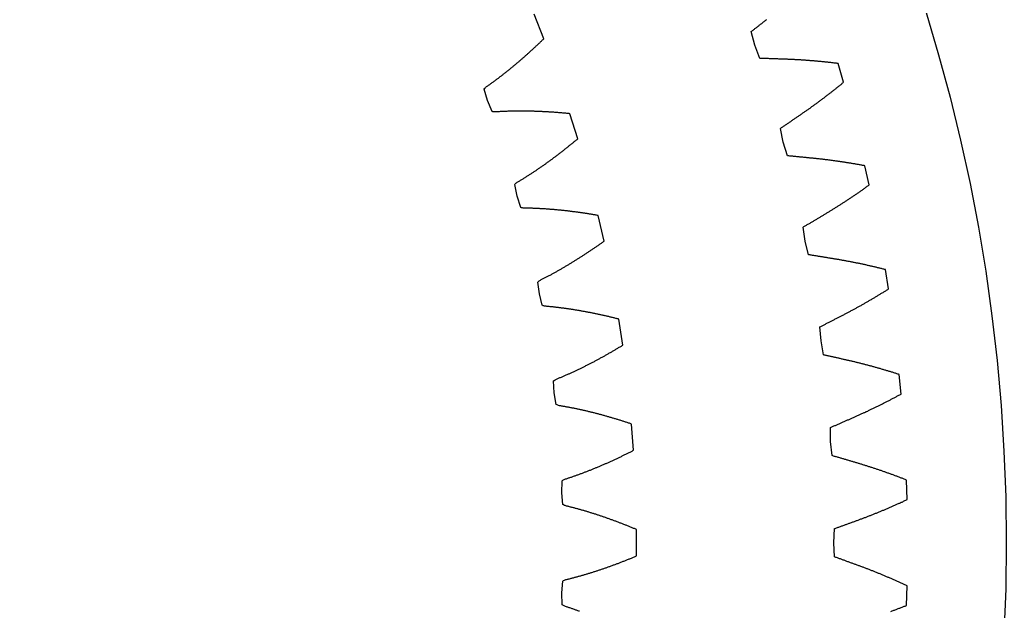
# Model space of a CAD drawing. Header units: metres. Extents: x -108 to 108, y -108 to 108.
# Drawn here: x 48.4 to 108.5, y -4.2 to 31.8 of the extents above; entities that cross this region are included whole.
import ezdxf

# ---------------------------------------------------------------- set-up
doc = ezdxf.new("R2010")
doc.units = ezdxf.units.M

msp = doc.modelspace()

# ---------------------------------------------------------------- linework, layer by layer
for points in [[(82.52, -4.174), (82.475, -4.157), (82.431, -4.141), (82.387, -4.125), (82.343, -4.11), (82.298, -4.094), (82.254, -4.078), (82.21, -4.063), (82.165, -4.047), (82.121, -4.032), (82.077, -4.017), (82.032, -4.001), (81.988, -3.986), (81.944, -3.971), (81.899, -3.957), (81.855, -3.942), (81.811, -3.927), (81.766, -3.913), (81.722, -3.898), (81.678, -3.884), (81.633, -3.868), (81.589, -3.849), (81.545, -3.828), (81.501, -3.803), (81.458, -3.769), (81.443, -3.047), (81.443, -3.047), (81.512, -2.329), (81.558, -2.298), (81.603, -2.276), (81.649, -2.258), (81.694, -2.244), (81.74, -2.231), (81.785, -2.22), (81.83, -2.209), (81.876, -2.198), (81.921, -2.186), (81.966, -2.175), (82.011, -2.163), (82.057, -2.152), (82.102, -2.14), (82.147, -2.128), (82.193, -2.116), (82.238, -2.104), (82.283, -2.092), (82.329, -2.08), (82.374, -2.068), (82.419, -2.055), (82.465, -2.043), (82.51, -2.03), (82.555, -2.018), (82.601, -2.005), (82.646, -1.992), (82.691, -1.979), (82.737, -1.966), (82.782, -1.953), (82.827, -1.94), (82.873, -1.926), (82.918, -1.913), (82.963, -1.899), (83.009, -1.886), (83.054, -1.872), (83.099, -1.858), (83.145, -1.844), (83.19, -1.83), (83.235, -1.816), (83.281, -1.802), (83.326, -1.788), (83.371, -1.773), (83.416, -1.759), (83.462, -1.745), (83.507, -1.73), (83.552, -1.715), (83.598, -1.701), (83.643, -1.686), (83.688, -1.671), (83.734, -1.656), (83.779, -1.641), (83.824, -1.625), (83.87, -1.61), (83.915, -1.595), (83.96, -1.579), (84.005, -1.564), (84.051, -1.548), (84.096, -1.532), (84.141, -1.517), (84.187, -1.501), (84.232, -1.485), (84.277, -1.469), (84.322, -1.453), (84.368, -1.437), (84.413, -1.42), (84.458, -1.404), (84.504, -1.388), (84.549, -1.371), (84.594, -1.354), (84.639, -1.338), (84.685, -1.321), (84.73, -1.304), (84.775, -1.287), (84.82, -1.27), (84.866, -1.253), (84.911, -1.236), (84.956, -1.219), (85.002, -1.201), (85.047, -1.184), (85.092, -1.167), (85.137, -1.149), (85.182, -1.131), (85.228, -1.114), (85.273, -1.096), (85.318, -1.078), (85.363, -1.06), (85.409, -1.042), (85.454, -1.024), (85.499, -1.006), (85.544, -0.988), (85.59, -0.969), (85.635, -0.951), (85.68, -0.932), (85.725, -0.914), (85.77, -0.895), (85.816, -0.876), (85.861, -0.858), (85.906, -0.839), (85.951, -0.82), (85.996, -0.801), (85.996, 0.801), (85.951, 0.82), (85.906, 0.839), (85.861, 0.858), (85.816, 0.876), (85.77, 0.895), (85.725, 0.914), (85.68, 0.932), (85.635, 0.951), (85.59, 0.969), (85.544, 0.988), (85.499, 1.006), (85.454, 1.024), (85.409, 1.042), (85.363, 1.06), (85.318, 1.078), (85.273, 1.096), (85.228, 1.114), (85.182, 1.131), (85.137, 1.149), (85.092, 1.167), (85.047, 1.184), (85.002, 1.201), (84.956, 1.219), (84.911, 1.236), (84.866, 1.253), (84.82, 1.27), (84.775, 1.287), (84.73, 1.304), (84.685, 1.321), (84.639, 1.338), (84.594, 1.354), (84.549, 1.371), (84.504, 1.387), (84.458, 1.404), (84.413, 1.42), (84.368, 1.437), (84.322, 1.453), (84.277, 1.469), (84.232, 1.485), (84.187, 1.501), (84.141, 1.517), (84.096, 1.532), (84.051, 1.548), (84.005, 1.564), (83.96, 1.579), (83.915, 1.595), (83.87, 1.61), (83.824, 1.625), (83.779, 1.641), (83.734, 1.656), (83.688, 1.671), (83.643, 1.686), (83.598, 1.701), (83.552, 1.715), (83.507, 1.73), (83.462, 1.745), (83.416, 1.759), (83.371, 1.773), (83.326, 1.788), (83.281, 1.802), (83.235, 1.816), (83.19, 1.83), (83.145, 1.844), (83.099, 1.858), (83.054, 1.872), (83.009, 1.886), (82.963, 1.899), (82.918, 1.913), (82.873, 1.926), (82.827, 1.939), (82.782, 1.953), (82.737, 1.966), (82.691, 1.979), (82.646, 1.992), (82.601, 2.005), (82.555, 2.018), (82.51, 2.03), (82.465, 2.043), (82.419, 2.055), (82.374, 2.068), (82.329, 2.08), (82.283, 2.092), (82.238, 2.104), (82.193, 2.116), (82.147, 2.128), (82.102, 2.14), (82.057, 2.152), (82.011, 2.163), (81.966, 2.175), (81.921, 2.186), (81.876, 2.198), (81.83, 2.209), (81.785, 2.22), (81.74, 2.231), (81.694, 2.244), (81.649, 2.258), (81.603, 2.276), (81.558, 2.298), (81.512, 2.329), (81.443, 3.047), (81.443, 3.047), (81.458, 3.769), (81.501, 3.803), (81.545, 3.828), (81.589, 3.849), (81.633, 3.868), (81.678, 3.884), (81.722, 3.898), (81.766, 3.913), (81.811, 3.927), (81.855, 3.942), (81.899, 3.957), (81.944, 3.971), (81.988, 3.986), (82.032, 4.001), (82.077, 4.017), (82.121, 4.032), (82.165, 4.047), (82.21, 4.063), (82.254, 4.078), (82.298, 4.094), (82.343, 4.11), (82.387, 4.125), (82.431, 4.141), (82.475, 4.157), (82.52, 4.174), (82.564, 4.19), (82.608, 4.206), (82.652, 4.223), (82.696, 4.239), (82.741, 4.256), (82.785, 4.272), (82.829, 4.289), (82.873, 4.306), (82.917, 4.323), (82.962, 4.34), (83.006, 4.357), (83.05, 4.374), (83.094, 4.392), (83.138, 4.409), (83.182, 4.427), (83.226, 4.444), (83.271, 4.462), (83.315, 4.48), (83.359, 4.497), (83.403, 4.515), (83.447, 4.533), (83.491, 4.551), (83.535, 4.57), (83.579, 4.588), (83.623, 4.606), (83.667, 4.625), (83.711, 4.643), (83.755, 4.662), (83.799, 4.681), (83.843, 4.699), (83.887, 4.718), (83.931, 4.737), (83.975, 4.756), (84.019, 4.775), (84.063, 4.795), (84.107, 4.814), (84.151, 4.833), (84.195, 4.853), (84.239, 4.872), (84.283, 4.892), (84.327, 4.912), (84.371, 4.931), (84.415, 4.951), (84.459, 4.971), (84.503, 4.991), (84.547, 5.011), (84.59, 5.031), (84.634, 5.052), (84.678, 5.072), (84.722, 5.092), (84.766, 5.113), (84.81, 5.133), (84.854, 5.154), (84.897, 5.175), (84.941, 5.196), (84.985, 5.217), (85.029, 5.238), (85.073, 5.259), (85.116, 5.28), (85.16, 5.301), (85.204, 5.322), (85.248, 5.343), (85.291, 5.365), (85.335, 5.386), (85.379, 5.408), (85.423, 5.43), (85.466, 5.451), (85.51, 5.473), (85.554, 5.495), (85.597, 5.517), (85.641, 5.539), (85.685, 5.561), (85.728, 5.583), (85.772, 5.606), (85.816, 5.628), (85.696, 7.225), (85.649, 7.241), (85.603, 7.256), (85.557, 7.272), (85.51, 7.287), (85.464, 7.302), (85.417, 7.317), (85.371, 7.333), (85.324, 7.348), (85.278, 7.363), (85.231, 7.377), (85.185, 7.392), (85.138, 7.407), (85.092, 7.422), (85.046, 7.436), (84.999, 7.451), (84.953, 7.465), (84.906, 7.48), (84.86, 7.494), (84.813, 7.508), (84.767, 7.522), (84.72, 7.536), (84.674, 7.55), (84.628, 7.564), (84.581, 7.578), (84.535, 7.592), (84.488, 7.605), (84.442, 7.619), (84.396, 7.632), (84.349, 7.646), (84.303, 7.659), (84.256, 7.672), (84.21, 7.685), (84.164, 7.699), (84.117, 7.712), (84.071, 7.725), (84.025, 7.737), (83.978, 7.75), (83.932, 7.763), (83.885, 7.775), (83.839, 7.788), (83.793, 7.8), (83.746, 7.813), (83.7, 7.825), (83.654, 7.837), (83.607, 7.849), (83.561, 7.861), (83.515, 7.873), (83.468, 7.885), (83.422, 7.897), (83.376, 7.908), (83.329, 7.92), (83.283, 7.932), (83.237, 7.943), (83.191, 7.954), (83.144, 7.966), (83.098, 7.977), (83.052, 7.988), (83.005, 7.999), (82.959, 8.01), (82.913, 8.021), (82.867, 8.031), (82.82, 8.042), (82.774, 8.052), (82.728, 8.063), (82.682, 8.073), (82.636, 8.084), (82.589, 8.094), (82.543, 8.104), (82.497, 8.114), (82.451, 8.124), (82.405, 8.134), (82.358, 8.143), (82.312, 8.153), (82.266, 8.162), (82.22, 8.172), (82.174, 8.181), (82.128, 8.191), (82.081, 8.2), (82.035, 8.209), (81.989, 8.218), (81.943, 8.227), (81.897, 8.235), (81.851, 8.244), (81.805, 8.253), (81.759, 8.261), (81.713, 8.27), (81.667, 8.278), (81.62, 8.286), (81.574, 8.294), (81.528, 8.302), (81.482, 8.31), (81.436, 8.318), (81.39, 8.325), (81.344, 8.333), (81.298, 8.342), (81.252, 8.354), (81.205, 8.368), (81.158, 8.387), (81.11, 8.414), (80.988, 9.125), (80.988, 9.125), (80.948, 9.846), (80.989, 9.883), (81.031, 9.912), (81.073, 9.936), (81.116, 9.957), (81.159, 9.977), (81.202, 9.994), (81.245, 10.012), (81.289, 10.03), (81.332, 10.048), (81.375, 10.066), (81.418, 10.084), (81.461, 10.102), (81.504, 10.121), (81.547, 10.139), (81.59, 10.157), (81.633, 10.176), (81.676, 10.195), (81.719, 10.214), (81.762, 10.233), (81.805, 10.252), (81.848, 10.271), (81.891, 10.29), (81.934, 10.309), (81.977, 10.329), (82.02, 10.348), (82.063, 10.368), (82.106, 10.387), (82.148, 10.407), (82.191, 10.427), (82.234, 10.447), (82.277, 10.467), (82.32, 10.487), (82.362, 10.507), (82.405, 10.528), (82.448, 10.548), (82.491, 10.568), (82.533, 10.589), (82.576, 10.61), (82.619, 10.63), (82.662, 10.651), (82.704, 10.672), (82.747, 10.693), (82.79, 10.714), (82.832, 10.735), (82.875, 10.757), (82.917, 10.778), (82.96, 10.8), (83.003, 10.821), (83.045, 10.843), (83.088, 10.864), (83.13, 10.886), (83.173, 10.908), (83.215, 10.93), (83.258, 10.952), (83.3, 10.974), (83.343, 10.996), (83.385, 11.018), (83.428, 11.041), (83.47, 11.063), (83.512, 11.086), (83.555, 11.108), (83.597, 11.131), (83.64, 11.154), (83.682, 11.177), (83.724, 11.2), (83.767, 11.223), (83.809, 11.246), (83.851, 11.269), (83.893, 11.292), (83.936, 11.315), (83.978, 11.339), (84.02, 11.362), (84.062, 11.386), (84.105, 11.409), (84.147, 11.433), (84.189, 11.457), (84.231, 11.481), (84.273, 11.505), (84.315, 11.529), (84.358, 11.553), (84.4, 11.577), (84.442, 11.601), (84.484, 11.626), (84.526, 11.65), (84.568, 11.675), (84.61, 11.699), (84.652, 11.724), (84.694, 11.748), (84.736, 11.773), (84.778, 11.798), (84.82, 11.823), (84.862, 11.848), (84.904, 11.873), (84.946, 11.898), (84.988, 11.923), (85.03, 11.949), (85.071, 11.974), (85.113, 12), (85.155, 12.025), (84.916, 13.609), (84.869, 13.621), (84.821, 13.633), (84.774, 13.645), (84.726, 13.657), (84.679, 13.669), (84.631, 13.68), (84.584, 13.692), (84.537, 13.703), (84.489, 13.715), (84.442, 13.726), (84.394, 13.738), (84.347, 13.749), (84.299, 13.76), (84.252, 13.771), (84.205, 13.782), (84.157, 13.793), (84.11, 13.804), (84.062, 13.814), (84.015, 13.825), (83.968, 13.836), (83.92, 13.846), (83.873, 13.857), (83.826, 13.867), (83.778, 13.877), (83.731, 13.888), (83.684, 13.898), (83.637, 13.908), (83.589, 13.918), (83.542, 13.928), (83.495, 13.938), (83.447, 13.947), (83.4, 13.957), (83.353, 13.967), (83.306, 13.976), (83.259, 13.986), (83.211, 13.995), (83.164, 14.004), (83.117, 14.013), (83.07, 14.022), (83.023, 14.031), (82.975, 14.04), (82.928, 14.049), (82.881, 14.058), (82.834, 14.067), (82.787, 14.075), (82.74, 14.084), (82.693, 14.092), (82.646, 14.101), (82.599, 14.109), (82.552, 14.117), (82.505, 14.125), (82.458, 14.133), (82.411, 14.141), (82.364, 14.149), (82.317, 14.157), (82.27, 14.164), (82.223, 14.172), (82.176, 14.179), (82.129, 14.187), (82.082, 14.194), (82.035, 14.201), (81.988, 14.209), (81.941, 14.216), (81.894, 14.223), (81.847, 14.23), (81.8, 14.236), (81.754, 14.243), (81.707, 14.25), (81.66, 14.256), (81.613, 14.263), (81.566, 14.269), (81.52, 14.275), (81.473, 14.281), (81.426, 14.287), (81.379, 14.293), (81.333, 14.299), (81.286, 14.305), (81.239, 14.311), (81.192, 14.316), (81.146, 14.322), (81.099, 14.327), (81.053, 14.333), (81.006, 14.338), (80.959, 14.343), (80.913, 14.348), (80.866, 14.353), (80.82, 14.358), (80.773, 14.362), (80.727, 14.367), (80.68, 14.372), (80.634, 14.376), (80.587, 14.38), (80.541, 14.384), (80.494, 14.389), (80.447, 14.394), (80.4, 14.402), (80.353, 14.413), (80.304, 14.428), (80.254, 14.451), (80.079, 15.152), (80.079, 15.152), (79.986, 15.868), (80.024, 15.908), (80.064, 15.939), (80.104, 15.967), (80.145, 15.991), (80.187, 16.014), (80.228, 16.035), (80.27, 16.056), (80.312, 16.077), (80.353, 16.098), (80.395, 16.119), (80.437, 16.14), (80.478, 16.162), (80.52, 16.183), (80.561, 16.205), (80.603, 16.226), (80.644, 16.248), (80.686, 16.27), (80.727, 16.292), (80.769, 16.314), (80.81, 16.336), (80.852, 16.358), (80.893, 16.381), (80.934, 16.403), (80.976, 16.426), (81.017, 16.448), (81.058, 16.471), (81.1, 16.494), (81.141, 16.517), (81.182, 16.54), (81.223, 16.563), (81.265, 16.586), (81.306, 16.609), (81.347, 16.633), (81.388, 16.656), (81.429, 16.68), (81.47, 16.703), (81.511, 16.727), (81.552, 16.751), (81.593, 16.775), (81.634, 16.799), (81.675, 16.823), (81.716, 16.847), (81.757, 16.871), (81.798, 16.895), (81.839, 16.92), (81.88, 16.944), (81.921, 16.969), (81.962, 16.994), (82.003, 17.018), (82.043, 17.043), (82.084, 17.068), (82.125, 17.093), (82.166, 17.118), (82.207, 17.143), (82.247, 17.168), (82.288, 17.194), (82.329, 17.219), (82.369, 17.245), (82.41, 17.27), (82.45, 17.296), (82.491, 17.321), (82.532, 17.347), (82.572, 17.373), (82.613, 17.399), (82.653, 17.425), (82.694, 17.451), (82.734, 17.477), (82.775, 17.504), (82.815, 17.53), (82.855, 17.556), (82.896, 17.583), (82.936, 17.609), (82.977, 17.636), (83.017, 17.663), (83.057, 17.69), (83.097, 17.716), (83.138, 17.743), (83.178, 17.77), (83.218, 17.797), (83.258, 17.825), (83.299, 17.852), (83.339, 17.879), (83.379, 17.907), (83.419, 17.934), (83.459, 17.962), (83.499, 17.989), (83.539, 18.017), (83.579, 18.045), (83.619, 18.073), (83.659, 18.101), (83.699, 18.129), (83.739, 18.157), (83.779, 18.185), (83.819, 18.213), (83.859, 18.241), (83.899, 18.27), (83.939, 18.298), (83.979, 18.327), (84.018, 18.355), (83.662, 19.917), (83.614, 19.925), (83.565, 19.934), (83.517, 19.942), (83.469, 19.95), (83.421, 19.958), (83.372, 19.966), (83.324, 19.975), (83.276, 19.982), (83.228, 19.99), (83.18, 19.998), (83.132, 20.006), (83.084, 20.014), (83.035, 20.021), (82.987, 20.029), (82.939, 20.036), (82.891, 20.043), (82.843, 20.051), (82.795, 20.058), (82.747, 20.065), (82.699, 20.072), (82.651, 20.079), (82.603, 20.086), (82.555, 20.093), (82.507, 20.099), (82.459, 20.106), (82.411, 20.113), (82.363, 20.119), (82.315, 20.126), (82.268, 20.132), (82.22, 20.138), (82.172, 20.144), (82.124, 20.15), (82.076, 20.157), (82.028, 20.162), (81.981, 20.168), (81.933, 20.174), (81.885, 20.18), (81.837, 20.185), (81.79, 20.191), (81.742, 20.196), (81.694, 20.202), (81.647, 20.207), (81.599, 20.212), (81.551, 20.218), (81.504, 20.223), (81.456, 20.228), (81.408, 20.232), (81.361, 20.237), (81.313, 20.242), (81.266, 20.247), (81.218, 20.251), (81.171, 20.256), (81.123, 20.26), (81.076, 20.264), (81.028, 20.269), (80.981, 20.273), (80.934, 20.277), (80.886, 20.281), (80.839, 20.285), (80.792, 20.288), (80.744, 20.292), (80.697, 20.296), (80.65, 20.299), (80.602, 20.303), (80.555, 20.306), (80.508, 20.309), (80.461, 20.313), (80.413, 20.316), (80.366, 20.319), (80.319, 20.322), (80.272, 20.324), (80.225, 20.327), (80.178, 20.33), (80.131, 20.332), (80.084, 20.335), (80.037, 20.337), (79.99, 20.34), (79.943, 20.342), (79.896, 20.344), (79.849, 20.346), (79.802, 20.348), (79.755, 20.35), (79.708, 20.351), (79.661, 20.353), (79.614, 20.354), (79.567, 20.356), (79.521, 20.357), (79.474, 20.358), (79.427, 20.36), (79.38, 20.361), (79.334, 20.361), (79.287, 20.362), (79.24, 20.363), (79.194, 20.364), (79.147, 20.366), (79.099, 20.37), (79.051, 20.378), (79.001, 20.389), (78.95, 20.408), (78.723, 21.094), (78.723, 21.094), (78.577, 21.801), (78.612, 21.843), (78.649, 21.878), (78.687, 21.908), (78.726, 21.936), (78.766, 21.961), (78.806, 21.985), (78.846, 22.009), (78.886, 22.033), (78.926, 22.057), (78.966, 22.082), (79.006, 22.106), (79.045, 22.13), (79.085, 22.155), (79.125, 22.18), (79.165, 22.204), (79.205, 22.229), (79.244, 22.254), (79.284, 22.279), (79.324, 22.304), (79.364, 22.33), (79.403, 22.355), (79.443, 22.38), (79.482, 22.406), (79.522, 22.431), (79.561, 22.457), (79.601, 22.483), (79.64, 22.508), (79.68, 22.534), (79.719, 22.56), (79.759, 22.587), (79.798, 22.613), (79.837, 22.639), (79.877, 22.665), (79.916, 22.692), (79.955, 22.718), (79.994, 22.745), (80.033, 22.772), (80.073, 22.799), (80.112, 22.825), (80.151, 22.852), (80.19, 22.879), (80.229, 22.907), (80.268, 22.934), (80.307, 22.961), (80.346, 22.988), (80.385, 23.016), (80.424, 23.043), (80.463, 23.071), (80.502, 23.099), (80.54, 23.127), (80.579, 23.154), (80.618, 23.182), (80.657, 23.21), (80.696, 23.239), (80.734, 23.267), (80.773, 23.295), (80.812, 23.323), (80.85, 23.352), (80.889, 23.38), (80.927, 23.409), (80.966, 23.438), (81.004, 23.466), (81.043, 23.495), (81.081, 23.524), (81.12, 23.553), (81.158, 23.582), (81.197, 23.611), (81.235, 23.64), (81.273, 23.67), (81.312, 23.699), (81.35, 23.728), (81.388, 23.758), (81.427, 23.788), (81.465, 23.817), (81.503, 23.847), (81.541, 23.877), (81.579, 23.907), (81.617, 23.937), (81.655, 23.967), (81.694, 23.997), (81.732, 24.027), (81.77, 24.057), (81.808, 24.087), (81.845, 24.118), (81.883, 24.148), (81.921, 24.179), (81.959, 24.21), (81.997, 24.24), (82.035, 24.271), (82.073, 24.302), (82.11, 24.333), (82.148, 24.364), (82.186, 24.395), (82.224, 24.426), (82.261, 24.457), (82.299, 24.488), (82.337, 24.52), (82.374, 24.551), (82.412, 24.583), (81.94, 26.113), (81.891, 26.118), (81.842, 26.123), (81.793, 26.127), (81.745, 26.132), (81.696, 26.137), (81.647, 26.141), (81.599, 26.146), (81.55, 26.15), (81.501, 26.154), (81.453, 26.158), (81.404, 26.162), (81.356, 26.166), (81.307, 26.17), (81.259, 26.174), (81.21, 26.178), (81.162, 26.182), (81.113, 26.185), (81.065, 26.189), (81.016, 26.193), (80.968, 26.196), (80.919, 26.199), (80.871, 26.203), (80.823, 26.206), (80.774, 26.209), (80.726, 26.212), (80.678, 26.215), (80.63, 26.218), (80.581, 26.221), (80.533, 26.224), (80.485, 26.226), (80.437, 26.229), (80.389, 26.231), (80.34, 26.234), (80.292, 26.236), (80.244, 26.238), (80.196, 26.241), (80.148, 26.243), (80.1, 26.245), (80.052, 26.247), (80.004, 26.249), (79.956, 26.25), (79.908, 26.252), (79.86, 26.254), (79.812, 26.255), (79.765, 26.257), (79.717, 26.258), (79.669, 26.26), (79.621, 26.261), (79.573, 26.262), (79.526, 26.263), (79.478, 26.264), (79.43, 26.265), (79.382, 26.266), (79.335, 26.267), (79.287, 26.267), (79.24, 26.268), (79.192, 26.268), (79.144, 26.269), (79.097, 26.269), (79.049, 26.269), (79.002, 26.269), (78.955, 26.27), (78.907, 26.27), (78.86, 26.269), (78.812, 26.269), (78.765, 26.269), (78.718, 26.269), (78.67, 26.268), (78.623, 26.268), (78.576, 26.267), (78.529, 26.266), (78.481, 26.266), (78.434, 26.265), (78.387, 26.264), (78.34, 26.263), (78.293, 26.262), (78.246, 26.26), (78.199, 26.259), (78.152, 26.258), (78.105, 26.256), (78.058, 26.254), (78.011, 26.253), (77.964, 26.251), (77.917, 26.249), (77.871, 26.247), (77.824, 26.245), (77.777, 26.243), (77.73, 26.241), (77.684, 26.238), (77.637, 26.236), (77.59, 26.233), (77.544, 26.231), (77.497, 26.228), (77.45, 26.225), (77.403, 26.224), (77.356, 26.225), (77.307, 26.228), (77.257, 26.236), (77.204, 26.251), (76.926, 26.918), (76.926, 26.918), (76.728, 27.612), (76.759, 27.657), (76.794, 27.694), (76.83, 27.727), (76.867, 27.758), (76.904, 27.786), (76.942, 27.813), (76.981, 27.84), (77.019, 27.867), (77.057, 27.894), (77.095, 27.921), (77.133, 27.948), (77.171, 27.976), (77.209, 28.003), (77.246, 28.031), (77.284, 28.058), (77.322, 28.086), (77.36, 28.114), (77.398, 28.142), (77.435, 28.17), (77.473, 28.198), (77.511, 28.226), (77.548, 28.254), (77.586, 28.283), (77.623, 28.311), (77.661, 28.34), (77.698, 28.368), (77.736, 28.397), (77.773, 28.426), (77.81, 28.455), (77.848, 28.484), (77.885, 28.513), (77.922, 28.542), (77.959, 28.571), (77.997, 28.6), (78.034, 28.63), (78.071, 28.659), (78.108, 28.689), (78.145, 28.719), (78.182, 28.748), (78.219, 28.778), (78.256, 28.808), (78.293, 28.838), (78.33, 28.868), (78.367, 28.898), (78.403, 28.928), (78.44, 28.959), (78.477, 28.989), (78.514, 29.02), (78.55, 29.05), (78.587, 29.081), (78.624, 29.111), (78.66, 29.142), (78.697, 29.173), (78.733, 29.204), (78.77, 29.235), (78.806, 29.266), (78.843, 29.297), (78.879, 29.328), (78.915, 29.36), (78.952, 29.391), (78.988, 29.423), (79.024, 29.454), (79.061, 29.486), (79.097, 29.517), (79.133, 29.549), (79.169, 29.581), (79.205, 29.613), (79.241, 29.645), (79.277, 29.677), (79.313, 29.709), (79.349, 29.741), (79.385, 29.774), (79.421, 29.806), (79.457, 29.838), (79.493, 29.871), (79.529, 29.904), (79.565, 29.936), (79.6, 29.969), (79.636, 30.002), (79.672, 30.035), (79.707, 30.068), (79.743, 30.101), (79.779, 30.134), (79.814, 30.167), (79.85, 30.2), (79.885, 30.233), (79.921, 30.267), (79.956, 30.3), (79.992, 30.334), (80.027, 30.367), (80.062, 30.401), (80.098, 30.435), (80.133, 30.468), (80.168, 30.502), (80.204, 30.536), (80.239, 30.57), (80.274, 30.604), (80.309, 30.638), (80.344, 30.672), (79.759, 32.163)], [(101.469, -4.178), (101.515, -4.161), (101.56, -4.144), (101.606, -4.128), (101.652, -4.111), (101.698, -4.094), (101.743, -4.077), (101.789, -4.06), (101.835, -4.043), (101.88, -4.026), (101.926, -4.009), (101.972, -3.991), (102.018, -3.974), (102.063, -3.957), (102.109, -3.939), (102.155, -3.922), (102.2, -3.904), (102.246, -3.887), (102.292, -3.869), (102.338, -3.851), (102.383, -3.833), (102.429, -3.815), (102.466, -2.624), (102.422, -2.603), (102.377, -2.582), (102.333, -2.562), (102.288, -2.541), (102.244, -2.521), (102.199, -2.5), (102.155, -2.48), (102.11, -2.46), (102.066, -2.439), (102.021, -2.419), (101.977, -2.399), (101.932, -2.379), (101.888, -2.359), (101.843, -2.339), (101.799, -2.32), (101.754, -2.3), (101.709, -2.28), (101.665, -2.26), (101.62, -2.241), (101.576, -2.221), (101.531, -2.202), (101.487, -2.182), (101.442, -2.163), (101.397, -2.144), (101.353, -2.125), (101.308, -2.106), (101.264, -2.087), (101.219, -2.068), (101.174, -2.049), (101.13, -2.03), (101.085, -2.011), (101.04, -1.992), (100.996, -1.974), (100.951, -1.955), (100.906, -1.936), (100.862, -1.918), (100.817, -1.9), (100.772, -1.881), (100.728, -1.863), (100.683, -1.845), (100.638, -1.827), (100.594, -1.809), (100.549, -1.791), (100.504, -1.773), (100.46, -1.755), (100.415, -1.737), (100.37, -1.719), (100.326, -1.702), (100.281, -1.684), (100.236, -1.667), (100.191, -1.649), (100.147, -1.632), (100.102, -1.615), (100.057, -1.597), (100.013, -1.58), (99.968, -1.563), (99.923, -1.546), (99.878, -1.529), (99.834, -1.512), (99.789, -1.496), (99.744, -1.479), (99.699, -1.462), (99.655, -1.446), (99.61, -1.429), (99.565, -1.413), (99.52, -1.396), (99.475, -1.38), (99.431, -1.364), (99.386, -1.347), (99.341, -1.331), (99.296, -1.315), (99.252, -1.298), (99.207, -1.282), (99.162, -1.266), (99.117, -1.249), (99.072, -1.233), (99.028, -1.217), (98.983, -1.201), (98.938, -1.184), (98.893, -1.168), (98.848, -1.152), (98.803, -1.135), (98.759, -1.119), (98.714, -1.103), (98.669, -1.086), (98.624, -1.07), (98.579, -1.054), (98.535, -1.037), (98.49, -1.021), (98.445, -1.005), (98.4, -0.988), (98.355, -0.972), (98.31, -0.956), (98.266, -0.94), (98.221, -0.923), (98.176, -0.907), (98.131, -0.891), (98.086, -0.874), (98.041, -0.858), (98, 0), (98, 0), (98.041, 0.858), (98.086, 0.874), (98.131, 0.891), (98.176, 0.907), (98.221, 0.923), (98.266, 0.939), (98.31, 0.956), (98.355, 0.972), (98.4, 0.988), (98.445, 1.005), (98.49, 1.021), (98.535, 1.037), (98.579, 1.054), (98.624, 1.07), (98.669, 1.086), (98.714, 1.103), (98.759, 1.119), (98.803, 1.135), (98.848, 1.152), (98.893, 1.168), (98.938, 1.184), (98.983, 1.201), (99.028, 1.217), (99.072, 1.233), (99.117, 1.249), (99.162, 1.266), (99.207, 1.282), (99.252, 1.298), (99.296, 1.315), (99.341, 1.331), (99.386, 1.347), (99.431, 1.364), (99.475, 1.38), (99.52, 1.396), (99.565, 1.413), (99.61, 1.429), (99.655, 1.446), (99.699, 1.462), (99.744, 1.479), (99.789, 1.495), (99.834, 1.512), (99.878, 1.529), (99.923, 1.546), (99.968, 1.563), (100.013, 1.58), (100.057, 1.597), (100.102, 1.615), (100.147, 1.632), (100.191, 1.649), (100.236, 1.667), (100.281, 1.684), (100.326, 1.702), (100.37, 1.719), (100.415, 1.737), (100.46, 1.755), (100.504, 1.773), (100.549, 1.791), (100.594, 1.809), (100.638, 1.827), (100.683, 1.845), (100.728, 1.863), (100.772, 1.881), (100.817, 1.9), (100.862, 1.918), (100.906, 1.936), (100.951, 1.955), (100.996, 1.974), (101.04, 1.992), (101.085, 2.011), (101.13, 2.03), (101.174, 2.049), (101.219, 2.068), (101.264, 2.087), (101.308, 2.106), (101.353, 2.125), (101.397, 2.144), (101.442, 2.163), (101.487, 2.182), (101.531, 2.202), (101.576, 2.221), (101.62, 2.241), (101.665, 2.26), (101.709, 2.28), (101.754, 2.3), (101.799, 2.32), (101.843, 2.339), (101.888, 2.359), (101.932, 2.379), (101.977, 2.399), (102.021, 2.419), (102.066, 2.439), (102.11, 2.46), (102.155, 2.48), (102.199, 2.5), (102.244, 2.521), (102.288, 2.541), (102.333, 2.562), (102.377, 2.582), (102.422, 2.603), (102.466, 2.624), (102.429, 3.815), (102.383, 3.833), (102.338, 3.851), (102.292, 3.869), (102.246, 3.887), (102.2, 3.904), (102.155, 3.922), (102.109, 3.939), (102.063, 3.957), (102.018, 3.974), (101.972, 3.991), (101.926, 4.009), (101.88, 4.026), (101.835, 4.043), (101.789, 4.06), (101.743, 4.077), (101.698, 4.094), (101.652, 4.111), (101.606, 4.128), (101.56, 4.144), (101.515, 4.161), (101.469, 4.178), (101.423, 4.194), (101.378, 4.211), (101.332, 4.227), (101.286, 4.243), (101.24, 4.26), (101.195, 4.276), (101.149, 4.292), (101.103, 4.308), (101.058, 4.324), (101.012, 4.34), (100.966, 4.356), (100.92, 4.372), (100.875, 4.388), (100.829, 4.403), (100.783, 4.419), (100.737, 4.434), (100.692, 4.45), (100.646, 4.465), (100.6, 4.481), (100.555, 4.496), (100.509, 4.511), (100.463, 4.526), (100.417, 4.541), (100.372, 4.556), (100.326, 4.571), (100.28, 4.586), (100.234, 4.601), (100.189, 4.616), (100.143, 4.63), (100.097, 4.645), (100.052, 4.66), (100.006, 4.674), (99.96, 4.688), (99.914, 4.703), (99.869, 4.717), (99.823, 4.731), (99.777, 4.745), (99.732, 4.759), (99.686, 4.773), (99.64, 4.787), (99.594, 4.801), (99.549, 4.815), (99.503, 4.828), (99.457, 4.842), (99.411, 4.855), (99.366, 4.869), (99.32, 4.882), (99.274, 4.896), (99.229, 4.909), (99.183, 4.923), (99.137, 4.936), (99.091, 4.95), (99.046, 4.963), (99, 4.977), (98.954, 4.99), (98.909, 5.004), (98.863, 5.017), (98.817, 5.03), (98.771, 5.044), (98.726, 5.057), (98.68, 5.071), (98.634, 5.084), (98.588, 5.098), (98.543, 5.111), (98.497, 5.125), (98.451, 5.138), (98.405, 5.152), (98.359, 5.165), (98.314, 5.179), (98.268, 5.192), (98.222, 5.206), (98.176, 5.219), (98.131, 5.232), (98.085, 5.246), (98.039, 5.259), (97.993, 5.273), (97.947, 5.286), (97.902, 5.3), (97.807, 6.153), (97.807, 6.153), (97.794, 7.012), (97.838, 7.031), (97.881, 7.05), (97.925, 7.07), (97.969, 7.089), (98.013, 7.108), (98.056, 7.127), (98.1, 7.146), (98.144, 7.165), (98.188, 7.184), (98.231, 7.203), (98.275, 7.222), (98.319, 7.241), (98.362, 7.261), (98.406, 7.28), (98.45, 7.299), (98.494, 7.318), (98.537, 7.337), (98.581, 7.356), (98.625, 7.375), (98.668, 7.394), (98.712, 7.413), (98.756, 7.432), (98.799, 7.452), (98.843, 7.471), (98.887, 7.49), (98.93, 7.509), (98.974, 7.528), (99.018, 7.547), (99.061, 7.566), (99.105, 7.585), (99.149, 7.604), (99.192, 7.623), (99.236, 7.642), (99.28, 7.661), (99.323, 7.681), (99.367, 7.7), (99.411, 7.719), (99.454, 7.739), (99.498, 7.758), (99.542, 7.778), (99.585, 7.798), (99.629, 7.817), (99.672, 7.837), (99.716, 7.857), (99.76, 7.877), (99.803, 7.897), (99.847, 7.917), (99.89, 7.937), (99.934, 7.957), (99.977, 7.978), (100.021, 7.998), (100.064, 8.018), (100.108, 8.039), (100.151, 8.059), (100.195, 8.08), (100.238, 8.101), (100.282, 8.121), (100.325, 8.142), (100.369, 8.163), (100.412, 8.184), (100.455, 8.205), (100.499, 8.226), (100.542, 8.247), (100.586, 8.269), (100.629, 8.29), (100.673, 8.311), (100.716, 8.333), (100.759, 8.354), (100.803, 8.376), (100.846, 8.397), (100.889, 8.419), (100.933, 8.441), (100.976, 8.463), (101.019, 8.485), (101.063, 8.506), (101.106, 8.528), (101.149, 8.551), (101.193, 8.573), (101.236, 8.595), (101.279, 8.617), (101.322, 8.64), (101.366, 8.662), (101.409, 8.684), (101.452, 8.707), (101.495, 8.73), (101.538, 8.752), (101.582, 8.775), (101.625, 8.798), (101.668, 8.821), (101.711, 8.843), (101.754, 8.866), (101.798, 8.889), (101.841, 8.913), (101.884, 8.936), (101.927, 8.959), (101.97, 8.982), (102.013, 9.006), (102.056, 9.029), (102.099, 9.052), (101.987, 10.239), (101.941, 10.254), (101.894, 10.269), (101.847, 10.284), (101.8, 10.299), (101.754, 10.314), (101.707, 10.328), (101.66, 10.343), (101.613, 10.358), (101.567, 10.372), (101.52, 10.386), (101.473, 10.401), (101.427, 10.415), (101.38, 10.429), (101.333, 10.443), (101.287, 10.458), (101.24, 10.472), (101.193, 10.486), (101.147, 10.499), (101.1, 10.513), (101.053, 10.527), (101.006, 10.541), (100.96, 10.554), (100.913, 10.568), (100.866, 10.581), (100.82, 10.595), (100.773, 10.608), (100.727, 10.622), (100.68, 10.635), (100.633, 10.648), (100.587, 10.661), (100.54, 10.674), (100.493, 10.687), (100.447, 10.7), (100.4, 10.713), (100.353, 10.726), (100.307, 10.738), (100.26, 10.751), (100.214, 10.764), (100.167, 10.776), (100.12, 10.789), (100.074, 10.801), (100.027, 10.813), (99.981, 10.826), (99.934, 10.838), (99.887, 10.85), (99.841, 10.862), (99.794, 10.874), (99.748, 10.886), (99.701, 10.898), (99.655, 10.909), (99.608, 10.921), (99.562, 10.933), (99.515, 10.944), (99.468, 10.956), (99.422, 10.967), (99.375, 10.978), (99.329, 10.99), (99.282, 11.001), (99.236, 11.012), (99.189, 11.023), (99.143, 11.034), (99.096, 11.045), (99.05, 11.056), (99.003, 11.067), (98.957, 11.077), (98.91, 11.088), (98.864, 11.099), (98.818, 11.109), (98.771, 11.12), (98.725, 11.13), (98.678, 11.141), (98.632, 11.151), (98.585, 11.162), (98.539, 11.172), (98.492, 11.183), (98.446, 11.194), (98.399, 11.204), (98.353, 11.215), (98.306, 11.225), (98.26, 11.236), (98.213, 11.246), (98.167, 11.257), (98.12, 11.268), (98.074, 11.278), (98.027, 11.289), (97.981, 11.299), (97.934, 11.31), (97.888, 11.32), (97.841, 11.331), (97.795, 11.342), (97.748, 11.352), (97.701, 11.363), (97.655, 11.373), (97.608, 11.384), (97.562, 11.394), (97.515, 11.405), (97.469, 11.416), (97.422, 11.426), (97.376, 11.437), (97.227, 12.283), (97.227, 12.283), (97.161, 13.139), (97.203, 13.161), (97.246, 13.183), (97.288, 13.204), (97.33, 13.226), (97.373, 13.248), (97.415, 13.27), (97.458, 13.292), (97.5, 13.313), (97.543, 13.335), (97.585, 13.357), (97.628, 13.379), (97.67, 13.401), (97.712, 13.422), (97.755, 13.444), (97.797, 13.466), (97.84, 13.488), (97.882, 13.51), (97.925, 13.531), (97.967, 13.553), (98.009, 13.575), (98.052, 13.597), (98.094, 13.619), (98.137, 13.64), (98.179, 13.662), (98.221, 13.684), (98.264, 13.706), (98.306, 13.728), (98.349, 13.749), (98.391, 13.771), (98.433, 13.793), (98.476, 13.815), (98.518, 13.837), (98.56, 13.858), (98.603, 13.88), (98.645, 13.902), (98.688, 13.924), (98.73, 13.946), (98.772, 13.968), (98.814, 13.991), (98.857, 14.013), (98.899, 14.035), (98.941, 14.058), (98.984, 14.08), (99.026, 14.103), (99.068, 14.125), (99.11, 14.148), (99.152, 14.171), (99.195, 14.194), (99.237, 14.216), (99.279, 14.239), (99.321, 14.263), (99.363, 14.286), (99.405, 14.309), (99.448, 14.332), (99.49, 14.355), (99.532, 14.379), (99.574, 14.402), (99.616, 14.426), (99.658, 14.449), (99.7, 14.473), (99.742, 14.497), (99.784, 14.52), (99.826, 14.544), (99.868, 14.568), (99.91, 14.592), (99.952, 14.616), (99.994, 14.64), (100.036, 14.664), (100.078, 14.689), (100.12, 14.713), (100.162, 14.737), (100.203, 14.762), (100.245, 14.786), (100.287, 14.811), (100.329, 14.835), (100.371, 14.86), (100.413, 14.885), (100.455, 14.91), (100.496, 14.935), (100.538, 14.96), (100.58, 14.985), (100.622, 15.01), (100.663, 15.035), (100.705, 15.06), (100.747, 15.085), (100.789, 15.111), (100.83, 15.136), (100.872, 15.161), (100.914, 15.187), (100.955, 15.212), (100.997, 15.238), (101.039, 15.264), (101.08, 15.29), (101.122, 15.315), (101.163, 15.341), (101.205, 15.367), (101.247, 15.393), (101.288, 15.419), (101.33, 15.445), (101.143, 16.623), (101.096, 16.635), (101.048, 16.647), (101, 16.659), (100.953, 16.671), (100.905, 16.683), (100.858, 16.694), (100.81, 16.706), (100.763, 16.717), (100.715, 16.729), (100.668, 16.74), (100.62, 16.752), (100.573, 16.763), (100.525, 16.774), (100.478, 16.786), (100.43, 16.797), (100.383, 16.808), (100.335, 16.819), (100.288, 16.83), (100.24, 16.841), (100.193, 16.851), (100.145, 16.862), (100.098, 16.873), (100.05, 16.883), (100.003, 16.894), (99.956, 16.905), (99.908, 16.915), (99.861, 16.925), (99.813, 16.936), (99.766, 16.946), (99.719, 16.956), (99.671, 16.966), (99.624, 16.976), (99.577, 16.986), (99.529, 16.996), (99.482, 17.006), (99.435, 17.016), (99.387, 17.025), (99.34, 17.035), (99.293, 17.044), (99.245, 17.054), (99.198, 17.063), (99.151, 17.073), (99.104, 17.082), (99.056, 17.091), (99.009, 17.1), (98.962, 17.109), (98.915, 17.119), (98.867, 17.127), (98.82, 17.136), (98.773, 17.145), (98.726, 17.154), (98.679, 17.163), (98.631, 17.171), (98.584, 17.18), (98.537, 17.188), (98.49, 17.197), (98.443, 17.205), (98.396, 17.213), (98.349, 17.221), (98.301, 17.23), (98.254, 17.238), (98.207, 17.246), (98.16, 17.253), (98.113, 17.261), (98.066, 17.269), (98.019, 17.277), (97.972, 17.284), (97.925, 17.292), (97.878, 17.3), (97.831, 17.307), (97.784, 17.315), (97.737, 17.323), (97.69, 17.33), (97.643, 17.338), (97.596, 17.345), (97.549, 17.353), (97.501, 17.361), (97.454, 17.368), (97.407, 17.376), (97.36, 17.383), (97.313, 17.391), (97.266, 17.399), (97.219, 17.406), (97.172, 17.414), (97.125, 17.422), (97.078, 17.429), (97.031, 17.437), (96.984, 17.444), (96.937, 17.452), (96.889, 17.46), (96.842, 17.467), (96.795, 17.475), (96.748, 17.483), (96.701, 17.49), (96.654, 17.498), (96.607, 17.506), (96.56, 17.513), (96.513, 17.521), (96.465, 17.528), (96.264, 18.363), (96.264, 18.363), (96.144, 19.214), (96.185, 19.238), (96.226, 19.263), (96.267, 19.287), (96.308, 19.312), (96.349, 19.336), (96.39, 19.36), (96.431, 19.385), (96.472, 19.409), (96.513, 19.434), (96.554, 19.458), (96.595, 19.483), (96.636, 19.507), (96.677, 19.531), (96.718, 19.556), (96.759, 19.58), (96.8, 19.605), (96.841, 19.629), (96.882, 19.654), (96.923, 19.678), (96.964, 19.702), (97.005, 19.727), (97.045, 19.751), (97.086, 19.776), (97.127, 19.8), (97.168, 19.824), (97.209, 19.849), (97.25, 19.873), (97.291, 19.898), (97.332, 19.922), (97.373, 19.946), (97.414, 19.971), (97.455, 19.995), (97.496, 20.02), (97.537, 20.044), (97.578, 20.069), (97.619, 20.093), (97.659, 20.118), (97.7, 20.143), (97.741, 20.168), (97.782, 20.192), (97.823, 20.217), (97.863, 20.242), (97.904, 20.268), (97.945, 20.293), (97.986, 20.318), (98.026, 20.343), (98.067, 20.369), (98.108, 20.394), (98.148, 20.42), (98.189, 20.445), (98.23, 20.471), (98.27, 20.496), (98.311, 20.522), (98.351, 20.548), (98.392, 20.574), (98.433, 20.6), (98.473, 20.626), (98.514, 20.652), (98.554, 20.678), (98.595, 20.705), (98.635, 20.731), (98.675, 20.757), (98.716, 20.784), (98.756, 20.81), (98.797, 20.837), (98.837, 20.863), (98.877, 20.89), (98.918, 20.917), (98.958, 20.944), (98.998, 20.971), (99.039, 20.997), (99.079, 21.024), (99.119, 21.052), (99.159, 21.079), (99.2, 21.106), (99.24, 21.133), (99.28, 21.16), (99.32, 21.188), (99.36, 21.215), (99.4, 21.243), (99.441, 21.27), (99.481, 21.298), (99.521, 21.326), (99.561, 21.354), (99.601, 21.381), (99.641, 21.409), (99.681, 21.437), (99.721, 21.465), (99.761, 21.493), (99.801, 21.521), (99.841, 21.55), (99.881, 21.578), (99.921, 21.606), (99.961, 21.635), (100, 21.663), (100.04, 21.692), (100.08, 21.72), (100.12, 21.749), (100.16, 21.777), (99.9, 22.941), (99.851, 22.95), (99.803, 22.959), (99.755, 22.968), (99.707, 22.977), (99.659, 22.986), (99.61, 22.994), (99.562, 23.003), (99.514, 23.011), (99.466, 23.02), (99.418, 23.028), (99.37, 23.037), (99.322, 23.045), (99.273, 23.053), (99.225, 23.061), (99.177, 23.07), (99.129, 23.078), (99.081, 23.086), (99.033, 23.094), (98.985, 23.102), (98.937, 23.109), (98.889, 23.117), (98.841, 23.125), (98.793, 23.132), (98.745, 23.14), (98.697, 23.147), (98.649, 23.155), (98.601, 23.162), (98.553, 23.169), (98.505, 23.177), (98.457, 23.184), (98.409, 23.191), (98.361, 23.198), (98.314, 23.205), (98.266, 23.212), (98.218, 23.219), (98.17, 23.226), (98.122, 23.232), (98.074, 23.239), (98.027, 23.245), (97.979, 23.252), (97.931, 23.258), (97.883, 23.265), (97.835, 23.271), (97.788, 23.277), (97.74, 23.283), (97.692, 23.29), (97.645, 23.296), (97.597, 23.302), (97.549, 23.308), (97.502, 23.313), (97.454, 23.319), (97.406, 23.325), (97.359, 23.33), (97.311, 23.336), (97.263, 23.342), (97.216, 23.347), (97.168, 23.352), (97.121, 23.358), (97.073, 23.363), (97.026, 23.368), (96.978, 23.373), (96.931, 23.378), (96.883, 23.383), (96.836, 23.388), (96.788, 23.393), (96.741, 23.397), (96.693, 23.402), (96.646, 23.407), (96.599, 23.411), (96.551, 23.416), (96.504, 23.421), (96.456, 23.425), (96.409, 23.43), (96.361, 23.435), (96.314, 23.439), (96.266, 23.444), (96.219, 23.449), (96.172, 23.453), (96.124, 23.458), (96.077, 23.462), (96.029, 23.467), (95.982, 23.472), (95.934, 23.476), (95.887, 23.481), (95.839, 23.486), (95.792, 23.49), (95.744, 23.495), (95.697, 23.5), (95.649, 23.504), (95.602, 23.509), (95.554, 23.514), (95.507, 23.518), (95.459, 23.523), (95.412, 23.528), (95.364, 23.532), (95.317, 23.537), (95.269, 23.542), (95.222, 23.546), (95.174, 23.551), (94.921, 24.372), (94.921, 24.372), (94.748, 25.213), (94.787, 25.24), (94.827, 25.267), (94.866, 25.294), (94.905, 25.321), (94.945, 25.348), (94.984, 25.375), (95.023, 25.402), (95.063, 25.428), (95.102, 25.455), (95.142, 25.482), (95.181, 25.509), (95.22, 25.536), (95.26, 25.563), (95.299, 25.59), (95.338, 25.617), (95.378, 25.644), (95.417, 25.671), (95.456, 25.698), (95.496, 25.725), (95.535, 25.752), (95.574, 25.779), (95.614, 25.806), (95.653, 25.833), (95.692, 25.86), (95.732, 25.887), (95.771, 25.913), (95.81, 25.94), (95.85, 25.967), (95.889, 25.994), (95.928, 26.021), (95.968, 26.048), (96.007, 26.075), (96.046, 26.102), (96.086, 26.129), (96.125, 26.156), (96.164, 26.183), (96.203, 26.21), (96.243, 26.238), (96.282, 26.265), (96.321, 26.292), (96.36, 26.32), (96.399, 26.347), (96.438, 26.375), (96.477, 26.403), (96.517, 26.43), (96.556, 26.458), (96.595, 26.486), (96.634, 26.514), (96.673, 26.542), (96.712, 26.57), (96.75, 26.598), (96.789, 26.626), (96.828, 26.655), (96.867, 26.683), (96.906, 26.712), (96.945, 26.74), (96.984, 26.769), (97.022, 26.797), (97.061, 26.826), (97.1, 26.854), (97.139, 26.883), (97.177, 26.912), (97.216, 26.941), (97.255, 26.97), (97.293, 26.999), (97.332, 27.028), (97.371, 27.057), (97.409, 27.087), (97.448, 27.116), (97.486, 27.145), (97.525, 27.175), (97.563, 27.204), (97.602, 27.234), (97.64, 27.263), (97.679, 27.293), (97.717, 27.323), (97.755, 27.353), (97.794, 27.382), (97.832, 27.412), (97.87, 27.442), (97.909, 27.472), (97.947, 27.503), (97.985, 27.533), (98.024, 27.563), (98.062, 27.593), (98.1, 27.624), (98.138, 27.654), (98.176, 27.684), (98.214, 27.715), (98.253, 27.746), (98.291, 27.776), (98.329, 27.807), (98.367, 27.838), (98.405, 27.869), (98.443, 27.899), (98.481, 27.93), (98.519, 27.961), (98.557, 27.992), (98.595, 28.024), (98.262, 29.169), (98.213, 29.175), (98.165, 29.18), (98.116, 29.186), (98.067, 29.192), (98.019, 29.198), (97.97, 29.203), (97.921, 29.209), (97.873, 29.215), (97.824, 29.22), (97.776, 29.225), (97.727, 29.231), (97.679, 29.236), (97.63, 29.241), (97.581, 29.246), (97.533, 29.251), (97.484, 29.257), (97.436, 29.261), (97.388, 29.266), (97.339, 29.271), (97.291, 29.276), (97.242, 29.281), (97.194, 29.285), (97.145, 29.29), (97.097, 29.295), (97.049, 29.299), (97, 29.303), (96.952, 29.308), (96.904, 29.312), (96.856, 29.316), (96.807, 29.32), (96.759, 29.324), (96.711, 29.328), (96.663, 29.332), (96.614, 29.336), (96.566, 29.34), (96.518, 29.344), (96.47, 29.348), (96.422, 29.351), (96.374, 29.355), (96.325, 29.358), (96.277, 29.362), (96.229, 29.365), (96.181, 29.368), (96.133, 29.372), (96.085, 29.375), (96.037, 29.378), (95.989, 29.381), (95.941, 29.384), (95.893, 29.387), (95.845, 29.39), (95.797, 29.392), (95.749, 29.395), (95.702, 29.398), (95.654, 29.4), (95.606, 29.403), (95.558, 29.405), (95.51, 29.407), (95.462, 29.41), (95.415, 29.412), (95.367, 29.414), (95.319, 29.416), (95.271, 29.418), (95.224, 29.42), (95.176, 29.422), (95.128, 29.424), (95.081, 29.426), (95.033, 29.427), (94.986, 29.429), (94.938, 29.431), (94.89, 29.432), (94.843, 29.434), (94.795, 29.436), (94.747, 29.437), (94.7, 29.439), (94.652, 29.441), (94.604, 29.442), (94.557, 29.444), (94.509, 29.446), (94.461, 29.447), (94.414, 29.449), (94.366, 29.451), (94.319, 29.452), (94.271, 29.454), (94.223, 29.456), (94.176, 29.457), (94.128, 29.459), (94.08, 29.461), (94.032, 29.462), (93.985, 29.464), (93.937, 29.466), (93.889, 29.467), (93.842, 29.469), (93.794, 29.471), (93.746, 29.472), (93.699, 29.474), (93.651, 29.476), (93.603, 29.477), (93.556, 29.479), (93.508, 29.481), (93.204, 30.284), (93.204, 30.284), (92.978, 31.112), (93.015, 31.142), (93.053, 31.171), (93.091, 31.2), (93.128, 31.23), (93.166, 31.259), (93.203, 31.289), (93.241, 31.318), (93.279, 31.347), (93.316, 31.377), (93.354, 31.406), (93.391, 31.435), (93.429, 31.465), (93.467, 31.494), (93.504, 31.524), (93.542, 31.553), (93.579, 31.582), (93.617, 31.612), (93.654, 31.641), (93.692, 31.67), (93.73, 31.7), (93.767, 31.729), (93.805, 31.758), (93.842, 31.788), (93.88, 31.817), (93.917, 31.847)]]:
    msp.add_lwpolyline(points)
msp.add_circle((0, 0), 108.5)

doc.saveas('drawing.dxf')
